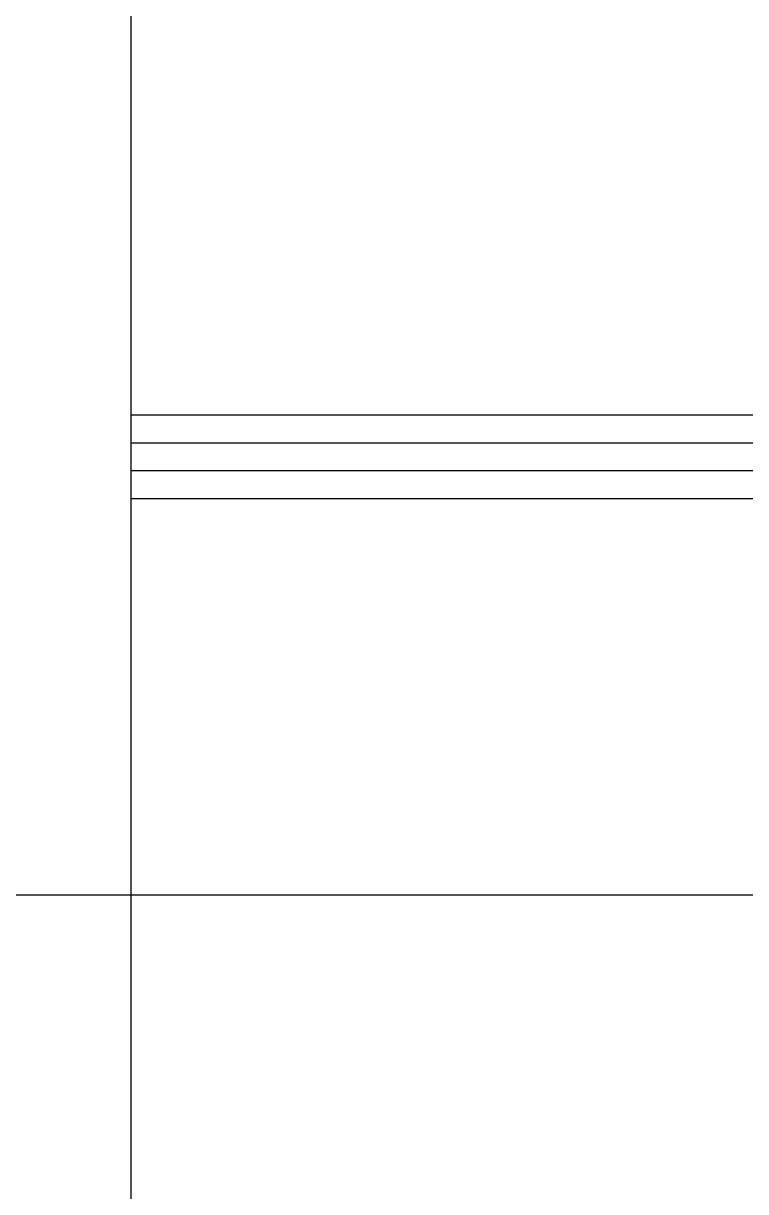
# Model space of a CAD drawing. Extents: x 493 to 4504, y 3788 to 7712.
# Drawn here: x 3297.3 to 3556.8, y 5938.5 to 6357.9 of the extents above; entities that cross this region are included whole.
import ezdxf

# ---------------------------------------------------------------- set-up
doc = ezdxf.new("R2010")
doc.units = 0
doc.header["$MEASUREMENT"] = 0
for name, color, linetype in [('3', 3, 'CONTINUOUS'), ('4', 4, 'CONTINUOUS'), ('7', 7, 'CONTINUOUS'), ('TEXT', 3, 'CONTINUOUS')]:
    doc.layers.add(name, color=color, linetype=linetype)

msp = doc.modelspace()

# ---------------------------------------------------------------- linework, layer by layer
at = {"layer": '3'}
for p, q in [((4016.05, 6207.22), (3336.05, 6207.22)), ((4016.05, 6197.22), (3336.05, 6197.22))]:
    msp.add_line(p, q, dxfattribs=at)
at = {"layer": '4'}
msp.add_line((3336.05, 4439.72), (3336.05, 6839.72), dxfattribs=at)
at = {"layer": '7'}
for p, q in [((4016.05, 6217.22), (3336.05, 6217.22)), ((4016.05, 6187.22), (3336.05, 6187.22))]:
    msp.add_line(p, q, dxfattribs=at)
at = {"layer": 'TEXT', "ltscale": 100}
msp.add_line((827.87, 6045.05), (4335.2, 6045.05), dxfattribs=at)

doc.saveas('drawing.dxf')
